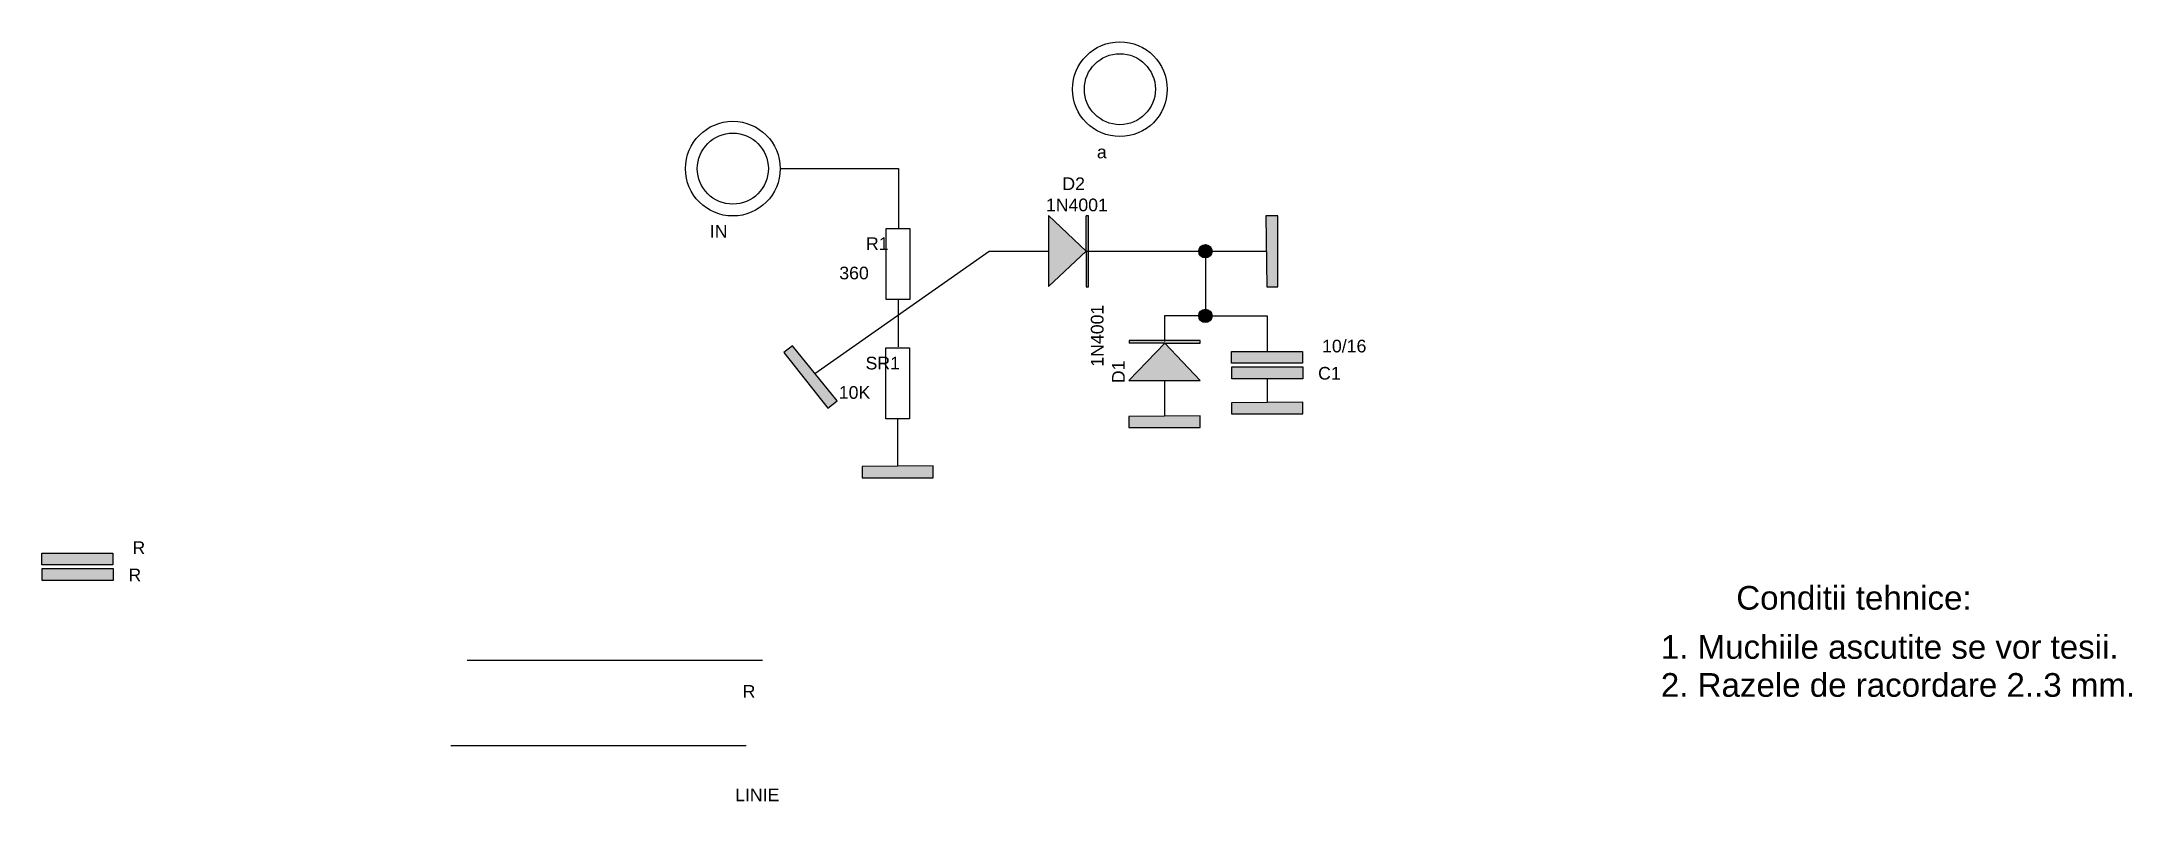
# Model space of a CAD drawing. Header units: millimetres. Extents: x 0 to 558, y -3 to 158.
# Drawn here: x 381.8 to 558.4, y 93.9 to 158 of the extents above; entities outside this region: 1.
import ezdxf

# ---------------------------------------------------------------- set-up
doc = ezdxf.new("R2010")
doc.units = ezdxf.units.MM
doc.styles.get("Standard").update_dxf_attribs({"font": 'arial.ttf'})

# ---------------------------------------------------------------- blocks, each defined once
blk = doc.blocks.new('sursa')
for radius in [4, 3]:
    blk.add_circle((0, 0), radius)
blk.add_attdef('NUME', (-1.94, -5.84), '', height=1.07)
blk = doc.blocks.new('rez')
for p, q in [((0, 3), (2, 3)), ((0, -3), (0, 3)), ((2, 3), (2, -3)), ((2, -3), (0, -3))]:
    blk.add_line(p, q)
for tag, p in [('N', (-1.71, 1.18)), ('OHM', (-3.97, -1.3))]:
    blk.add_attdef(tag, p, '', height=1.07)
blk = doc.blocks.new('gnd')
at = {"true_color": 0x000000}
h = blk.add_hatch(color=18, dxfattribs=at)
h.dxf.hatch_style = 1
h.paths.add_polyline_path([(-3, -0.03), (-3, -0.97), (3, -0.97), (3, 0.03)])
for p, q in [((3, 0.03), (-3, -0.03)), ((3, -0.97), (3, 0.03)), ((-3, -0.03), (-3, -0.97)), ((-3, -0.97), (3, -0.97))]:
    blk.add_line(p, q)
blk = doc.blocks.new('diode')
at = {"true_color": 0x000000}
h = blk.add_hatch(color=18, dxfattribs=at)
h.dxf.hatch_style = 1
h.paths.add_polyline_path([(0, -3), (3.17, -0.02), (0, 3)])
h.paths.add_polyline_path([(3.37, 2.98), (3.17, 2.98), (3.17, -0.02), (3.17, -3.02), (3.37, -3.02)])
for p, q in [((0, 3), (0, -3)), ((3.17, -0.02), (0, 3)), ((3.17, -0.02), (3.17, 2.98)), ((3.37, 2.98), (3.17, 2.98)), ((3.37, -3.02), (3.37, 2.98)), ((0, -3), (3.17, -0.02)), ((3.17, -0.02), (3.17, -3.02)), ((3.17, -3.02), (3.37, -3.02))]:
    blk.add_line(p, q)
for tag, p in [('N', (1.17, 5.15)), ('TYPE', (-0.22, 3.36))]:
    blk.add_attdef(tag, p, '', height=1.07)
blk = doc.blocks.new('joint')
at = {"true_color": 0x000000}
h = blk.add_hatch(color=18, dxfattribs=at)
h.dxf.hatch_style = 1
h.paths.add_polyline_path([(-0.56, 0, 1), (0.56, 0, 1)])
blk.add_circle((0, 0), 0.563)
blk = doc.blocks.new('capacitor')
at = {"true_color": 0x000000}
h = blk.add_hatch(color=18, dxfattribs=at)
h.dxf.hatch_style = 1
h.paths.add_polyline_path([(-3, 0), (-3, -1), (3, -1), (3, 0)])
h.paths.add_polyline_path([(3.02, -2.31), (3.02, -1.31), (-2.98, -1.31), (-2.98, -2.31)])
for p, q in [((-3, 0), (3, 0)), ((-3, -1), (-3, 0)), ((3, 0), (3, -1)), ((3, -1), (-3, -1)), ((-2.98, -1.31), (3.02, -1.31)), ((-2.98, -2.31), (-2.98, -1.31)), ((3.02, -1.31), (3.02, -2.31)), ((3.02, -2.31), (-2.98, -2.31))]:
    blk.add_line(p, q)
for tag, p in [('N', (4.65, -0.08)), ('CAP', (4.31, -2.38))]:
    blk.add_attdef(tag, p, '', height=1.07)
blk = doc.blocks.new('LINIE')
blk.add_line((0, 0), (24.95, 0))
blk = doc.blocks.new('LINIE1')
blk.add_blockref('LINIE', (0, 0))
blk.add_attdef('MARE', (23.28, -3.18), '', height=1.07)

msp = doc.modelspace()

# ---------------------------------------------------------------- linework, layer by layer
for p, q in [((444.19, 147.32), (454.19, 147.32)), ((454.19, 147.32), (454.19, 142.32)), ((447.11, 130.03), (461.85, 140.36)), ((461.85, 140.36), (466.85, 140.36)), ((470.02, 140.34), (480.1, 140.34)), ((480.1, 140.34), (480.1, 134.88)), ((480.1, 140.34), (485.25, 140.34)), ((454.15, 136.27), (454.15, 132.27)), ((480.1, 134.88), (476.65, 134.88)), ((476.65, 134.88), (476.65, 132.71)), ((480.1, 134.88), (485.31, 134.88)), ((485.31, 134.88), (485.31, 131.88)), ((476.65, 129.42), (476.65, 126.42)), ((485.32, 129.57), (485.32, 127.57)), ((454.11, 126.18), (454.11, 122.18))]:
    msp.add_line(p, q)

# ---------------------------------------------------------------- block references
for name, p, values in [('sursa', (472.88, 154.03), {'NUME': 'a'}), ('sursa', (440.19, 147.32), {'NUME': 'IN'}), ('diode', (466.85, 140.36), {'TYPE': '1N4001', 'N': 'D2'}), ('rez', (453.15, 139.27), {'OHM': '360', 'N': 'R1'}), ('capacitor', (485.31, 131.88), {'CAP': 'C1', 'N': '10/16'}), ('rez', (453.11, 129.18), {'OHM': '10K', 'N': 'SR1'}), ('capacitor', (384.83, 114.85), {'CAP': 'R', 'N': 'R'}), ('LINIE1', (417.74, 105.81), {'MARE': 'R'})]:
    msp.add_blockref(name, p).add_auto_attribs(values)
for p, rotation in [((485.25, 140.34), 89.99999999993658), ((447.11, 130.03), 308.4176923289479)]:
    msp.add_blockref('gnd', p, dxfattribs=dict(rotation=rotation))
for name, p in [('joint', (480.1, 140.34)), ('joint', (480.1, 134.88)), ('gnd', (485.32, 127.57)), ('gnd', (476.65, 126.42)), ('gnd', (454.11, 122.18)), ('LINIE', (416.37, 98.59)), ('diode', (0, 0))]:
    msp.add_blockref(name, p)
at = {"rotation": 90}
msp.add_blockref('diode', (476.65, 129.42), dxfattribs=at).add_auto_attribs({'TYPE': 'D1', 'N': '1N4001'})

# ---------------------------------------------------------------- texts
for s, p in [('Conditii tehnice:', (524.94, 110.07)), ('1. Muchiile ascutite se vor tesii.', (518.57, 105.92)), ('2. Razele de racordare 2..3 mm.', (518.57, 102.71))]:
    msp.add_text(s, height=2).set_placement(p)
msp.add_attdef('LINIE', (440.38, 93.89), '', height=1.07)

doc.saveas('drawing.dxf')
